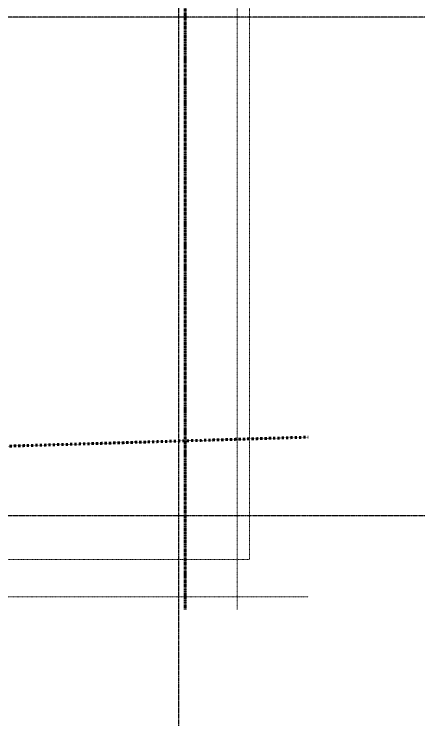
# Model space of a CAD drawing. Header units: inches. Extents: x -4110 to -1807, y 9775 to 11251.
# Drawn here: x -2034.4 to -1807.1, y 9774.9 to 10168.9 of the extents above; entities that cross this region are included whole.
import ezdxf

# ---------------------------------------------------------------- set-up
doc = ezdxf.new("R2010")
doc.units = ezdxf.units.IN
doc.header["$MEASUREMENT"] = 0
for name, pattern in [('Aligning Line 1_8_', [0.25, 0.125, -0.125]), ('Aligning Line 1_8__2_', [0.25, 0.125, -0.125]), ('Dash 1_16_', [0.125, 0.0625, -0.0625]), ('Double Dash 3_8_', [1, 0.375, -0.125, 0.125, -0.125, 0.125, -0.125]), ('Grid Line 1_2_', [0.875, 0.5, -0.125, 0.125, -0.125])]:
    doc.linetypes.add(name, pattern=pattern)
for name, color, linetype, lineweight in [('0-1', 7, 'Continuous', 5), ('0-3', 250, 'Double Dash 3_8_', 60), ('C-PROP-LINE-1', 250, 'Double Dash 3_8_', 60), ('C-PROP-LINE-2', 250, 'Dash 1_16_', 60), ('G-ANNO-SYMB', 111, 'Aligning Line 1_8_', 9), ('G-ANNO-SYMB-1', 147, 'Aligning Line 1_8_', 9), ('G-ANNO-SYMB-2', 147, 'Aligning Line 1_8__2_', 9), ('S-GRID-1', 1, 'Grid Line 1_2_', 30)]:
    doc.layers.add(name, color=color, linetype=linetype, lineweight=lineweight)

# ---------------------------------------------------------------- blocks, each defined once
blk = doc.blocks.new('CTR - 1st Phase - Unit Layouts_rvt-1-ENLARGED RCP - 2ND FLOOR PLAN - WEST')
at = {"layer": 'G-ANNO-SYMB-1'}
blk.add_line((-1871.59, 9846.28), (-4009.53, 9846.28), dxfattribs=at)
blk = doc.blocks.new('Family - ___-2657144-ENLARGED RCP - 2ND FLOOR PLAN - WEST')
at = {"layer": 'C-PROP-LINE-1'}
blk.add_line((-1939.77, 11153.43), (-1939.77, 9839.35), dxfattribs=at)
blk = doc.blocks.new('Family - ___-2855424-ENLARGED RCP - 2ND FLOOR PLAN - WEST')
at = {"layer": 'C-PROP-LINE-2'}
blk.add_line((-3987.11, 9871.38), (-1871.59, 9934.71), dxfattribs=at)
blk = doc.blocks.new('CTR - 1st Phase - Shell_rvt-1-ENLARGED RCP - 2ND FLOOR PLAN - WEST')
at = {"layer": '0-3'}
for name in ['Family - ___-2657144-ENLARGED RCP - 2ND FLOOR PLAN - WEST', 'Family - ___-2855424-ENLARGED RCP - 2ND FLOOR PLAN - WEST']:
    blk.add_blockref(name, (0, 0), dxfattribs=at)
blk = doc.blocks.new('CTR - 1st Phase -Stairs _ Elevators_rvt-1-ENLARGED RCP - 2ND FLOOR PLAN - WEST')
at = {"layer": 'G-ANNO-SYMB-1'}
blk.add_line((-1910.96, 11153.43), (-1910.96, 9839.35), dxfattribs=at)
blk = doc.blocks.new('CTR - 1st Phase - Structure_rvt-1-ENLARGED RCP - 2ND FLOOR PLAN - WEST')
at = {"layer": 'G-ANNO-SYMB-2'}
for p, q in [((-1910.96, 11153.43), (-1910.96, 9839.35)), ((-1904.06, 11153.43), (-1904.06, 9867.01)), ((-1904.06, 9867.01), (-3864.19, 9867.01))]:
    blk.add_line(p, q, dxfattribs=at)
at = {"layer": 'S-GRID-1'}
for p, q in [((-1943.32, 9774.88), (-1943.32, 11217.93)), ((-1807.14, 10167.19), (-4076.95, 10167.19)), ((-1807.14, 9891.19), (-4076.95, 9891.19))]:
    blk.add_line(p, q, dxfattribs=at)

msp = doc.modelspace()

# ---------------------------------------------------------------- linework, layer by layer
at = {"layer": 'G-ANNO-SYMB'}
msp.add_line((-1910.96, 11153.43), (-1910.96, 9839.35), dxfattribs=at)

# ---------------------------------------------------------------- block references
at = {"layer": '0-1'}
for name in ['CTR - 1st Phase - Structure_rvt-1-ENLARGED RCP - 2ND FLOOR PLAN - WEST', 'CTR - 1st Phase - Unit Layouts_rvt-1-ENLARGED RCP - 2ND FLOOR PLAN - WEST', 'CTR - 1st Phase - Shell_rvt-1-ENLARGED RCP - 2ND FLOOR PLAN - WEST', 'CTR - 1st Phase -Stairs _ Elevators_rvt-1-ENLARGED RCP - 2ND FLOOR PLAN - WEST']:
    msp.add_blockref(name, (0, 0), dxfattribs=at)

doc.saveas('drawing.dxf')
